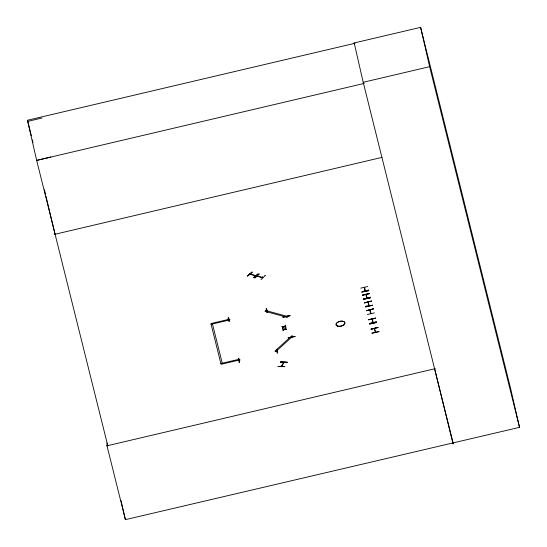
<?xml version="1.0" encoding="UTF-8"?>
<svg xmlns="http://www.w3.org/2000/svg" width="547" height="547" viewBox="0 0 547 547"><rect width="100%" height="100%" fill="white"/><g stroke="black" fill="none" stroke-linecap="round" stroke-linejoin="round"><path stroke-width="0.82" d="M364.582 287.729L364.206 287.859M368.24 302.45L367.933 302.525M370.141 310.211L369.793 310.299L370.182 310.204M375.652 332.186L374.401 328.501L375.345 332.261M286.703 316.44L286.484 316.925L286.423 316.494M291.394 336.747L291.845 336.925M365.936 294.532L366.312 294.881L366.141 294.286M367.146 298.231L367.016 297.657M372.316 319.086L372.131 319.523M364.972 290.97L365.362 290.881M365.389 291.189L364.514 287.462M368.63 305.65L369.027 305.561M370.613 313.41L370.873 313.294M370.989 313.663L370.032 309.917M375.235 331.933L375.488 331.817M453.094 442.961L363.201 82.296L354.196 42.967L420.622 27.35L510.515 388.014L519.527 427.344L125.4 519.65L106.98 445.764L107.096 442.988M286.402 316.583L286.758 316.501M291.428 336.74L291.51 337.034M367.112 298.238L366.182 294.477M372.015 319.236L372.37 319.154M372.432 319.421L372.186 318.511M372.828 322.662L373.218 322.573M247.812 276.016L252.105 271.893M254.758 277.91L259.08 274.068M254.998 277.944L259.285 273.842M281.384 366.469L283.667 362.34M281.678 366.435L281.555 366.073M283.421 362.743L283.886 362.435M239.483 362.032C240.065 361.28 237.569 357.8 238.636 358.244L239.552 362.1L239.183 362.141M278.074 366.415L284.837 366.64L277.985 366.613M250.321 273.801L250.492 274.403L250.649 273.842M250.116 274.074L255.675 275.579M257.439 276.044L262.779 277.732M280.549 361.97L287.278 362.23L280.556 361.984M281.65 366.469L283.893 362.401M276.796 351.4L275.996 351.427L292.925 336.084L291.825 335.783L274.902 351.078L276.173 351.543M229.022 319.462L229.733 319.298M229.008 319.626L229.576 319.291M266.006 310.723L266.649 310.621M266.594 310.785L265.972 310.915M239.757 360.131L239.654 359.126L220.879 363.543M253.815 277.739L258.136 273.828L253.541 277.616M257.637 276.324L257.152 276.16L262.69 277.726M262.211 277.596L262.334 276.844M261.001 279.695L265.042 275.654M367.837 302.135L367.687 301.657M368.555 304.98L368.794 305.985L368.042 301.568M374.736 328.788L374.504 328.884M286.758 316.829L286.676 316.481M285.568 325.492L283.893 326.559L281.849 326.361L283.537 326.819L282.245 327.961L283.948 326.88L285.965 327.065L284.303 326.621L285.643 325.78L285.493 325.164M228.4 317.602L229.425 321.472C228.331 322.156 227.668 317.328 228.509 317.622M280.433 362.128L287.154 362.374M255.593 275.784L249.965 274.211M257.302 276.03L257.869 276.187M229.624 319.489L229.056 319.598M239.217 360.049L239.75 360.111M27.74 121.4L41.975 118.002M50.905 157.003L36.67 160.408L27.473 120.258L355.099 43.24M107.752 445.579L106.98 445.764L107.766 445.634L36.67 160.408L364.295 83.39M363.201 82.296L429.627 66.686L519.527 427.344M54.303 234.424L381.929 157.406M367.796 286.512L360.753 288.146M364.473 287.469L365.061 291.277M211.094 324.303L229.87 319.892L229.685 319.14L210.91 323.557L221.063 364.288L239.812 359.905M361.738 292.098L368.828 290.662L361.731 292.084M371.42 301.048L364.439 302.935L371.427 301.069M364.418 302.853L371.454 301.192M366.887 306.094L365.321 306.457L369.246 305.588M372.439 305.137L365.396 306.792M372.473 305.281L365.444 306.997M373.362 308.843L366.381 310.73L373.369 308.864M373.396 308.987L366.353 310.621M374.367 312.863L367.331 314.559M370.975 329.171L378.018 327.516M371.939 333.048L378.996 331.455M379.044 331.646L372.008 333.314M106.993 445.812L435.385 368.616M267.517 312.522L267.121 312.611L266.211 308.754L266.601 308.665L267.469 312.487M362.511 295.23L369.56 293.602M369.581 293.684L362.483 295.106L369.505 293.356M282.97 317.069L290.067 315.653L282.963 317.041M282.997 317.198L290.047 315.564M364.152 298.662L370.428 297.267M363.447 299.182L370.545 297.753L363.495 299.387L363.372 298.847M363.447 299.175L370.497 297.554L370.422 297.212M288.153 337.875L295.243 336.446L288.132 337.807M368.651 319.838L375.693 318.21M375.714 318.299L368.616 319.715L375.639 317.971M370.292 323.284L376.555 321.834L370.298 323.325M369.587 323.797L376.678 322.368L369.628 323.995L369.505 323.455M276.338 349.383C277.5 348.589 278.122 353.417 277.247 353.239L276.385 349.314M276.064 351.406L276.775 351.242M276.05 351.571L276.734 351.393M239.183 360.22L239.818 360.076M250.15 273.493L250.061 274.266M368.076 302.081L369.068 305.903L368.89 304.987M368.931 305.5L368.801 304.925M370.722 313.739L369.786 309.971M366.989 297.903L366.846 298.382L366.709 297.773M282.471 328.856L284.515 329.048L286.19 327.981L284.925 329.109L286.587 329.561L284.57 329.376L282.867 330.456L284.16 329.308L282.546 329.164L282.396 328.528M266.3 308.693L267.175 312.542M250.259 274.088L249.986 273.5M373.136 322.552L373.259 322.921L372.322 319.127M265.322 275.784L264.994 275.442M368.117 302.129L367.946 301.506M372.76 322.361L372.986 322.997L372.076 319.181M366.757 298.32L365.943 294.573M372.89 322.935L372.794 322.347M354.196 42.967L354.6 44.608M212.462 323.981L222.246 363.222M27.473 120.258L31.364 135.841M32.382 139.943L32.998 142.405M434.619 368.801L453.073 444L452.69 442.338M44.43 189.679L45.613 194.629M46.01 196.284L55.076 234.246M238.266 358.285L239.155 362.189M376.678 322.354L369.628 323.995M420.622 27.35L429.627 66.686M373.15 322.265L373.239 322.88L373.116 322.279M371.939 318.566L372.172 319.571L371.919 318.655M367.7 301.568L367.844 302.176M365.847 294.313L366.039 294.956M262.232 276.871L262.362 277.438M250.54 273.603L250.683 274.232M250.403 273.794L250.594 274.389M121.037 500.608L125.4 519.65M247.559 275.968L252.208 272.208L247.579 275.962M265.821 310.532L264.987 311.291L287.237 317.376L288.071 316.617L265.821 310.532M368.705 290.129L362.442 291.592L368.712 290.17M377.977 327.366L370.996 329.253L377.984 327.386M337.82 326.238A4.506 2.468 -12.9 0 0 344.89 323.441A4.506 2.468 -12.9 0 0 338.791 321.773A4.506 2.468 -12.9 0 0 337.82 326.238M337.779 326.094A4.52 2.475 -12.9 0 0 344.87 323.291A4.52 2.475 -12.9 0 0 338.75 321.615A4.52 2.475 -12.9 0 0 337.779 326.094"/></g></svg>
